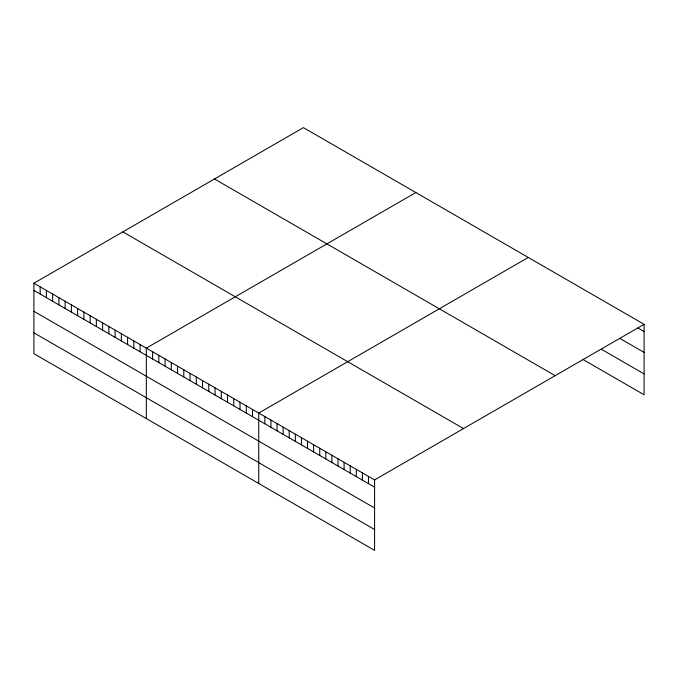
<?xml version="1.0" encoding="UTF-8"?>
<svg xmlns="http://www.w3.org/2000/svg" width="678" height="678" viewBox="0 0 678 678"><rect width="100%" height="100%" fill="white"/><g stroke="black" fill="none" stroke-linecap="round" stroke-linejoin="round"><path stroke-width="1.02" d="M33.9 283.226L374.587 479.922L374.587 550.375L33.9 353.679L33.9 283.226L303.413 127.625L644.1 324.321L644.1 394.774L583.139 359.577M415.843 192.535L146.329 348.136L146.329 418.589M528.264 257.445L258.75 413.046L258.75 483.499M374.587 479.922L644.1 324.321M638.006 328.025L644.1 331.542M619.717 338.33L644.1 352.407M601.428 349.272L644.1 373.909M214.477 178.975L555.163 375.663M122.837 231.876L463.523 428.572M33.9 290.455L374.587 487.143M33.9 311.321L374.587 508.008M33.9 332.813L374.587 529.51M368.485 476.397L368.485 483.626M362.391 472.88L362.391 480.109M356.297 469.362L356.297 476.583M350.195 465.837L350.195 473.066M344.102 462.32L344.102 469.549M338.008 458.803L338.008 466.023M331.906 455.285L331.906 462.506M325.813 451.76L325.813 458.989M319.719 448.243L319.719 455.472M313.617 444.726L313.617 451.946M307.524 441.2L307.524 448.429M301.43 437.683L301.43 444.912M295.328 434.166L295.328 441.386M289.235 430.64L289.235 437.869M283.141 427.123L283.141 434.352M277.039 423.606L277.039 430.827M270.946 420.08L270.946 427.31M264.852 416.563L264.852 423.792M252.504 409.436L252.504 416.665M246.258 405.834L246.258 413.055M240.012 402.224L240.012 409.453M233.766 398.622L233.766 405.842M227.52 395.011L227.52 402.24M221.274 391.409L221.274 398.639M215.028 387.799L215.028 395.028M208.782 384.197L208.782 391.426M202.536 380.587L202.536 387.816M196.289 376.985L196.289 384.214M190.043 373.375L190.043 380.604M183.797 369.773L183.797 377.002M177.56 366.162L177.56 373.392M171.314 362.561L171.314 369.79M165.068 358.95L165.068 366.179M158.822 355.348L158.822 362.577M152.575 351.738L152.575 358.967M140.083 344.526L140.083 351.755M133.837 340.924L133.837 348.153M127.591 337.322L127.591 344.543M121.345 333.712L121.345 340.941M115.099 330.11L115.099 337.33M108.853 326.499L108.853 333.729M102.607 322.898L102.607 330.118M96.361 319.287L96.361 326.516M90.115 315.685L90.115 322.906M83.869 312.075L83.869 319.304M77.623 308.473L77.623 315.694M71.376 304.863L71.376 312.092M65.13 301.261L65.13 308.482M58.884 297.65L58.884 304.88M52.638 294.049L52.638 301.269M46.392 290.438L46.392 297.667M40.146 286.836L40.146 294.057"/></g></svg>
